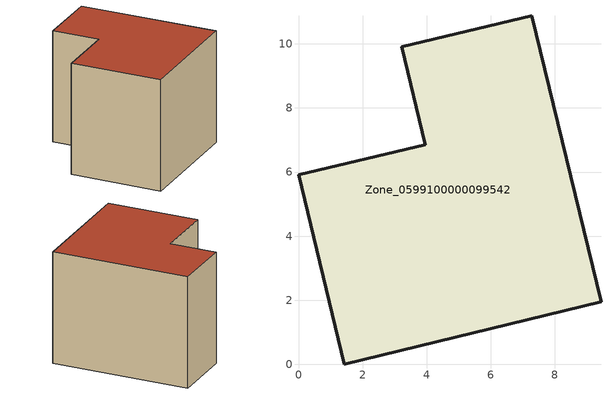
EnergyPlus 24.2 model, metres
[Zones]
Zone_0599100000099542
 floor ground (C_G): 7.29,10.88 9.44,1.96 1.43,0 0,5.91 3.95,6.86 3.22,9.91 z0
 wall outside (C_F): 1.43,0 9.44,1.96 7.29,10.88 3.22,9.91 3.95,6.86 0,5.91 1.43,0 z0:7.51
 roof outside (C_R): 9.44,1.96 7.29,10.88 3.22,9.91 3.95,6.86 0,5.91 1.43,0 z7.51
[BUILDING]
Pand.0599100000099542: North Axis=0; Terrain=City; Loads Convergence Tolerance Value=0.04; Temperature Convergence Tolerance Value=0.4; Solar Distribution=FullExterior; Maximum Number of Warmup Days=25; Minimum Number of Warmup Days=1
[Site:Location]
Rotterdam.The.Hague.AP_ZH_NLD Design_Conditions: Latitude=51.96; Longitude=4.45; Time Zone=1; Elevation=-4.5
[SITE:GROUNDTEMPERATURE:BUILDINGSURFACE]
18, 18, 18, 18, 18, 18, 18, 18, 18, 18, 18, 18
[MATERIAL] Thermal Absorptance=0.9; Solar Absorptance=0.7; Visible Absorptance=0.7
Name | Roughness | Thickness | Conductivity | Density | Specific Heat
G.TI.1965-1974 | MediumSmooth | 0.15 | 0.882353 | 540 | 1210
F.TI.1965-1974 | Rough | 0.3 | 0.697674 | 1920 | 840
R.TI.1965-1974 | MediumRough | 0.2 | 0.232558 | 1500 | 1000
[CONSTRUCTION]
C_G: G.TI.1965-1974
C_F: F.TI.1965-1974
C_R: R.TI.1965-1974
[ZONE]
Zone_0599100000099542: Type=1; Multiplier=1; Ceiling Height=Autocalculate; Volume=Autocalculate; Floor Area=autocalculate; Part of Total Floor Area=Yes
[ZONEINFILTRATION:DESIGNFLOWRATE]
Infil_Zone_0599100000099542: Zone or ZoneList or Space or SpaceList=Zone_0599100000099542; Schedule=AlwaysOn; Design Flow Rate Calculation Method=Flow/Area; Flow Rate per Floor Area=0.003; Constant Term Coefficient=1; Temperature Term Coefficient=0; Velocity Term Coefficient=0; Velocity Squared Term Coefficient=0
[HVACTEMPLATE:ZONE:IDEALLOADSAIRSYSTEM]
Zone_0599100000099542: Maximum Heating Supply Air Temperature=50; Minimum Cooling Supply Air Temperature=13; Maximum Heating Supply Air Humidity Ratio=0.0156; Minimum Cooling Supply Air Humidity Ratio=0.0077; Heating Limit=NoLimit; Cooling Limit=NoLimit; Dehumidification Control Type=ConstantSensibleHeatRatio; Cooling Sensible Heat Ratio=0.7; Dehumidification Setpoint=60; Humidification Control Type=None; Humidification Setpoint=30; Outdoor Air Method=None; Outdoor Air Flow Rate per Person=0.00944; Outdoor Air Flow Rate per Zone Floor Area=0; Outdoor Air Flow Rate per Zone=0; Demand Controlled Ventilation Type=None; Outdoor Air Economizer Type=NoEconomizer; Heat Recovery Type=None; Sensible Heat Recovery Effectiveness=0.7; Latent Heat Recovery Effectiveness=0.65
[ZONECONTROL:THERMOSTAT]
ThermostatControl_Zone_0599100000099542: Zone or ZoneList=Zone_0599100000099542; Control Type Schedule=DualSetpointControlType; Control 1=Thermostat_Zone_0599100000099542; Temperature Difference Between Cutout And Setpoint=0
[THERMOSTATSETPOINT:DUALSETPOINT]
Thermostat_Zone_0599100000099542: Heating Setpoint Temperature Schedule=HeatingSetpoint_Zone_0599100000099542; Cooling Setpoint Temperature Schedule=CoolingSetpoint_Zone_0599100000099542
[SCHEDULE:COMPACT]
HeatingSetpoint_Zone_0599100000099542: Through: 12/31, For: AllDays, Until: 24:00, 21
CoolingSetpoint_Zone_0599100000099542: Through: 12/31, For: AllDays, Until: 24:00, 24
DualSetpointControlType: Through: 12/31, For: AllDays, Until: 24:00, 4
AlwaysOn: Through: 12/31, For: AllDays, Until: 24:00, 1
